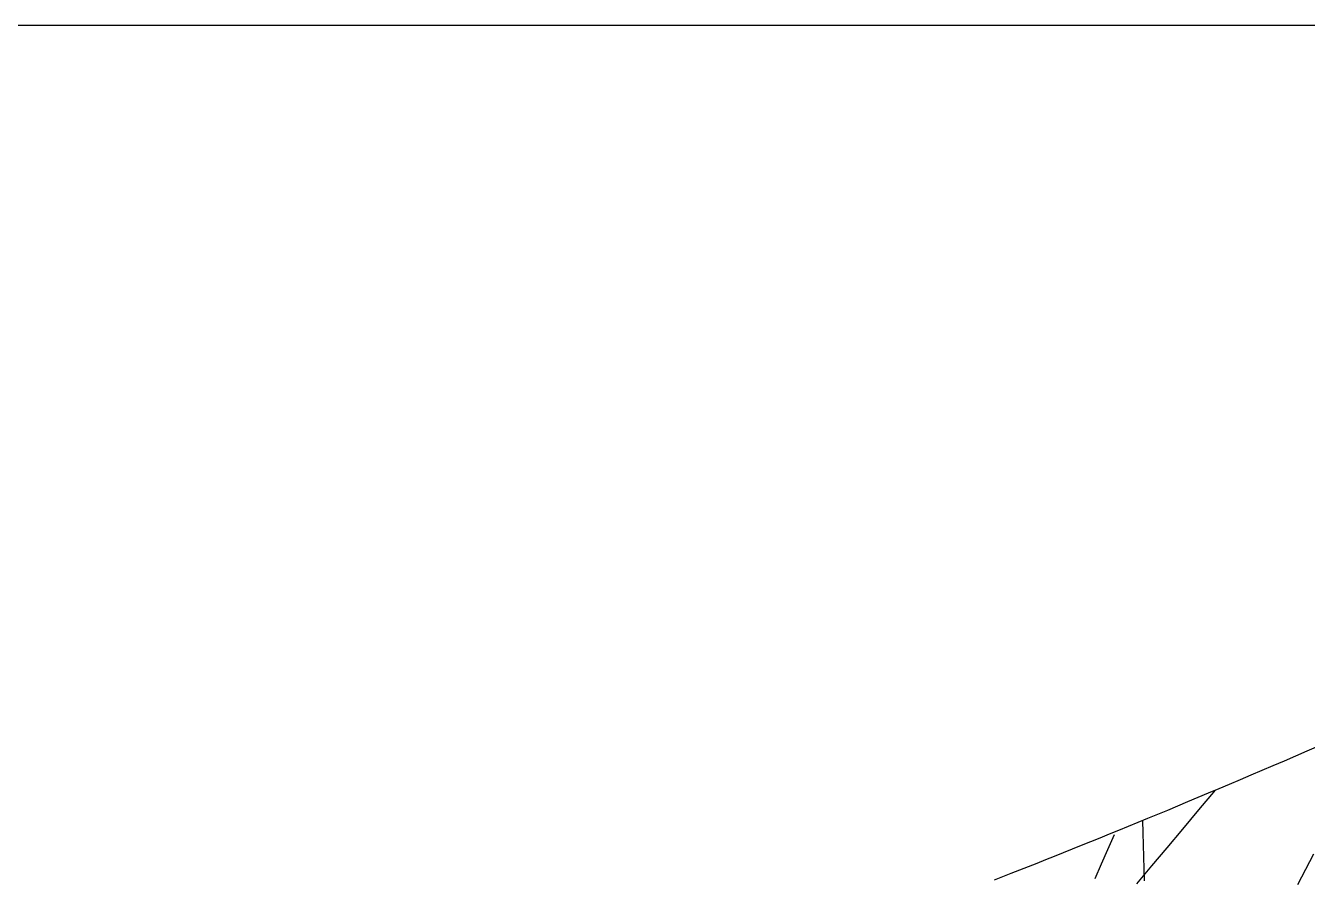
# Model space of a CAD drawing. Header units: millimetres. Extents: x -571 to 571, y -403 to 280.
# Drawn here: x 3.2 to 287.2, y 91.4 to 280 of the extents above; entities that cross this region are included whole.
import ezdxf

# ---------------------------------------------------------------- set-up
doc = ezdxf.new("R2010")
doc.units = ezdxf.units.MM
for name, color, linetype in [('ASR1', 6, 'Continuous'), ('DECL', 30, 'Continuous'), ('HOUR', 7, 'Continuous'), ('HOUR20', 8, 'Continuous'), ('OUTLINE', 7, 'Continuous'), ('RISE', 3, 'Continuous')]:
    doc.layers.add(name, color=color, linetype=linetype)

msp = doc.modelspace()

# ---------------------------------------------------------------- linework, layer by layer
at = {"layer": 'ASR1'}
msp.add_lwpolyline([(250.63, 103.97), (250.72, 101.26), (250.8, 98.57), (250.87, 95.9), (250.94, 93.25), (251, 90.63)], dxfattribs=at)
at = {"layer": 'DECL'}
msp.add_lwpolyline([(217.84, 90.84), (219.7, 91.56), (221.57, 92.29), (223.46, 93.03), (225.36, 93.78), (227.28, 94.54), (229.22, 95.31), (231.18, 96.09), (233.16, 96.88), (235.16, 97.68), (237.17, 98.49), (239.21, 99.31), (241.26, 100.14), (243.34, 100.99), (245.43, 101.84), (247.55, 102.71), (249.69, 103.58), (251.85, 104.47), (254.03, 105.37), (256.23, 106.29), (258.46, 107.21), (260.71, 108.15), (262.99, 109.1), (265.29, 110.06), (267.61, 111.04), (269.96, 112.03), (272.34, 113.04), (274.74, 114.06), (277.17, 115.09), (279.63, 116.14), (282.11, 117.2), (284.62, 118.28), (287.17, 119.37), (289.74, 120.48)], dxfattribs=at)
at = {"layer": 'HOUR'}
msp.add_lwpolyline([(288.55, 96.53), (286.76, 93.11), (285, 89.74)], dxfattribs=at)
at = {"layer": 'HOUR20'}
msp.add_lwpolyline([(244.35, 100.79), (242.91, 97.5), (241.49, 94.27), (240.09, 91.08)], dxfattribs=at)
at = {"layer": 'OUTLINE'}
msp.add_lwpolyline([(-570, -280), (570, -280), (570, 280), (-570, 280)], close=True, dxfattribs=at)
at = {"layer": 'RISE'}
msp.add_lwpolyline([(266.75, 110.68), (263.09, 106.33), (259.51, 102.08), (256.02, 97.95), (252.62, 93.91), (249.3, 89.97)], dxfattribs=at)

doc.saveas('drawing.dxf')
